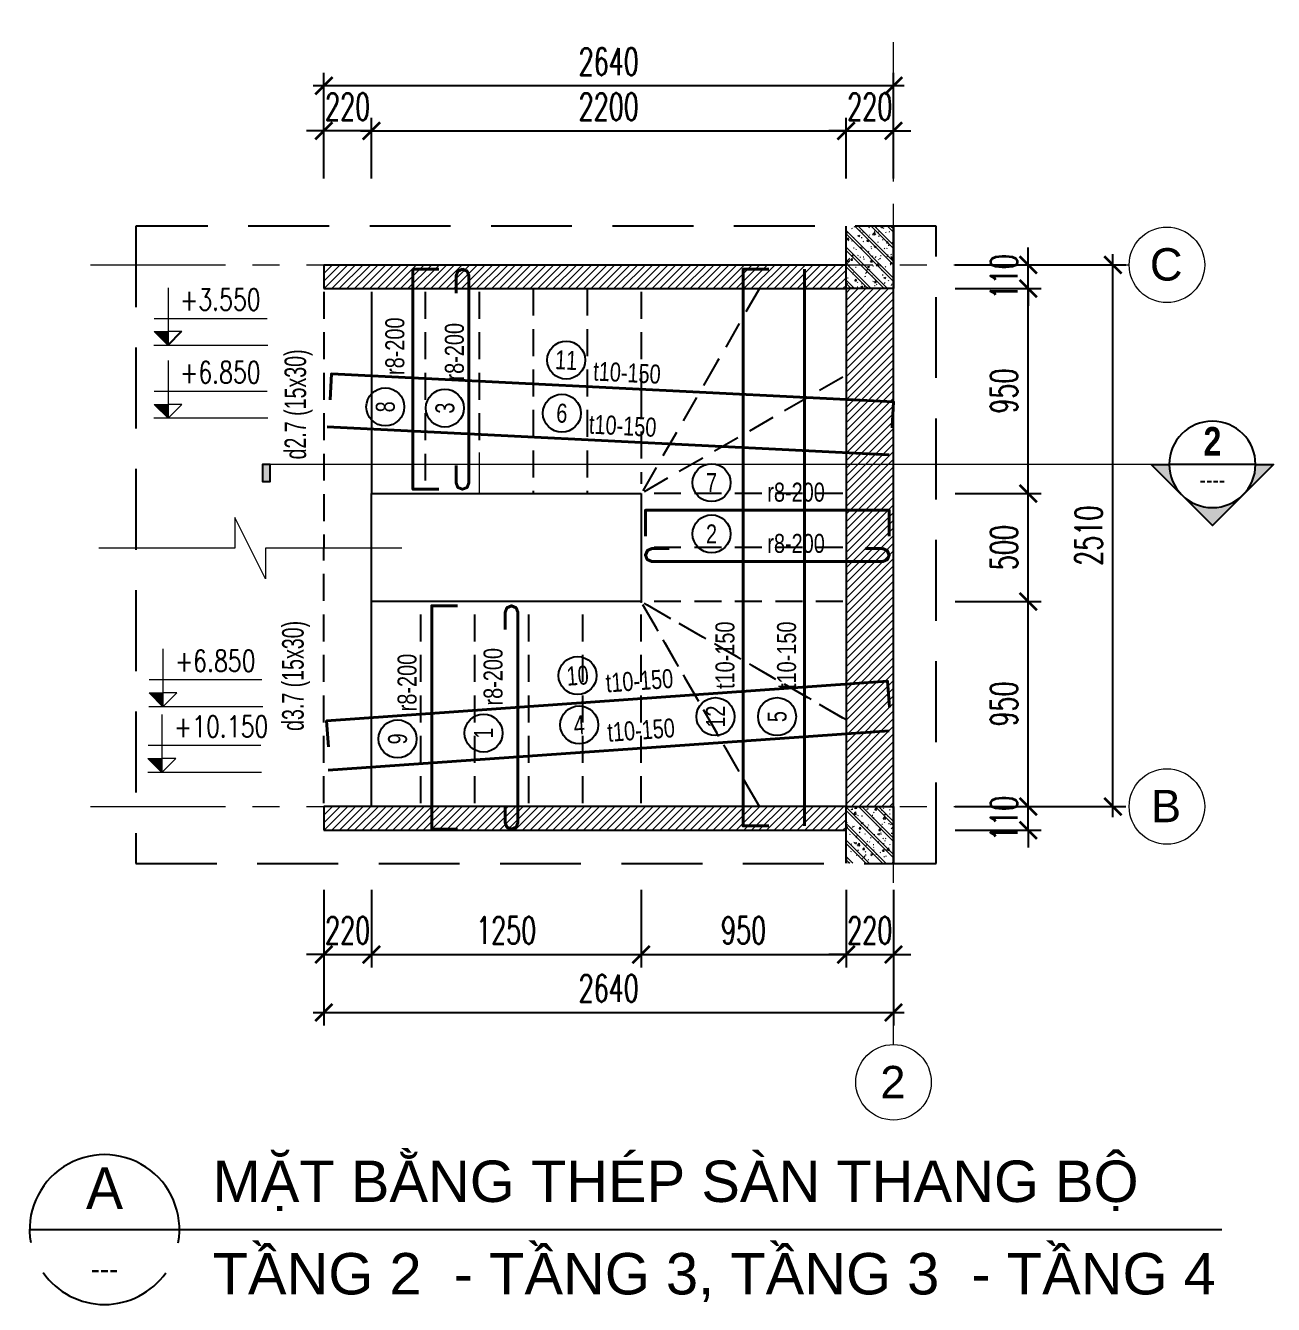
# Model space of a CAD drawing. Header units: millimetres. Extents: x -529861 to -223882, y -171969 to 61504.
# Drawn here: x -471190 to -465407, y -114625 to -108699 of the extents above; entities that cross this region are included whole.
import ezdxf
from ezdxf.enums import TextEntityAlignment as Align

# ---------------------------------------------------------------- set-up
doc = ezdxf.new("R2010")
doc.units = ezdxf.units.MM
doc.header["$LTSCALE"] = 5000
for name, pattern in [('CENTER', [2, 1.25, -0.25, 0.25, -0.25]), ('HIDDEN', [0.375, 0.25, -0.125]), ('Overhead', [3.96875, 2.38125, -1.5875])]:
    doc.linetypes.add(name, pattern=pattern)
doc.layers.get('Defpoints').update_dxf_attribs({"color": 143})
for name, color, linetype, lineweight in [('06- General text', 2, 'Continuous', 25), ('07- Hidden', 8, 'HIDDEN', 15), ('08- Note', 6, 'Continuous', 25), ('A-WALL-PATT-1', 8, 'Continuous', 5), ('kata_grid', 8, 'CENTER', 5), ('kata_text', 7, 'Continuous', 30), ('S-COLS-CUT', 1, 'Continuous', 25), ('S-COLS-PROJECTION', 7, 'Continuous', 9), ('S-COLS-PROJECTION-1', 7, 'Continuous', 25), ('S-COLS-PROJECTION-2', 7, 'Continuous', 5), ('S-dims', 8, 'Continuous', 18), ('S-GRID-IDEN', 7, 'Continuous', 9), ('S-STRS-1', 7, 'Continuous', 5), ('S-STRS-MBND', 8, 'Overhead', 5), ('S-TEXT35', 3, 'Continuous', 30), ('S-Thep', 3, 'Continuous', 40)]:
    doc.layers.add(name, color=color, linetype=linetype, lineweight=lineweight)
for name, color, linetype in [('KCS_BORDER', 3, 'Continuous'), ('KCS_HIDDEN', 8, 'HIDDEN'), ('KCS_SOTHEP_CIRCLE', 1, 'Continuous'), ('KCS_SOTHEP_TEXT', 2, 'Continuous'), ('KCS_TEXT', 2, 'Continuous')]:
    doc.layers.add(name, color=color, linetype=linetype)
doc.styles.add('.VnArialH', font='')
doc.styles.add('Arial_1', font='arial.ttf', dxfattribs={"height": 300})
doc.styles.add('Brief text', font='')
doc.styles.add('General text 1', font='')
doc.styles.add('KCS_SMTEXT', font='arial.ttf', dxfattribs={"width": 0.7})
doc.styles.add('VNAVANTH', font='')
doc.styles.add('vnsimpli', font='vnsimli.shx', dxfattribs={"width": 0.65})
doc.styles.get('.VnArialH').set_extended_font_data('.VnArialH')
doc.styles.get('Brief text').set_extended_font_data('.VnHelvetInsH', bold=True)
doc.styles.get('General text 1').set_extended_font_data('.VnAvantH')
doc.styles.get('VNAVANTH').set_extended_font_data('.VnAvantH')
doc.dimstyles.new('KCS_DIM75', dxfattribs={"dimscale": 75, "dimtxt": 2.5, "dimasz": 1.6, "dimexe": 1.2, "dimexo": 0, "dimgap": 1, "dimtad": 1, "dimdec": 0, "dimzin": 0, "dimdsep": 46, "dimtxsty": 'vnsimpli', "dimblk": 'ARCHTICK', "dimcen": 0, "dimdle": 1, "dimclrd": 256, "dimclre": 256, "dimclrt": 2, "dimadec": 0, "dimazin": 0, "dimtfac": 1, "dimtdec": 0, "dimtix": 1, "dimtmove": 2, "dimatfit": 3, "dimfxl": 1, "dimtolj": 1, "dimtzin": 0, "dimarcsym": 0})
pattern_1 = [(50, (-473777.28, -117778.216), (91.09195, -7.9692), [9.525, -104.775]), (355, (-473777.28, -117778.22), (-17.6212, 95.5283), [7.62, -83.82]), (100.451, (-473769.69, -117778.88), (73.47134, 87.55785), [8.095, -89.045]), (46.184, (-473777.28, -117752.82), (135.5398, -21.0213), [14.287, -157.162]), (96.636, (-473765.98, -117754.57), (118.7017, 123.7142), [12.143, -133.568]), (351.184, (-473777.28, -117752.82), (118.7029, 123.713), [11.43, -125.73]), (21, (-473764.58, -117759.166), (75.80726, -51.1323), [9.525, -104.775]), (226, (-473764.58, -117759.17), (85.3288, -46.42365), [7.62, -83.82]), (71.451, (-473758.26, -117763.43), (106.7084, 40.9602), [8.095, -89.045]), (67.5, (-473777.28, -117778.216), (-19.80149, 37.3855), [3.353, -79.451, 3.353, -81.737, -84.137]), (67.5, (-473777.28, -117778.216), (-19.80149, 37.3855), [-167.894, 3.353, -80.785]), (4.5, (-473777.28, -117778.216), (35.98546, 48.2732), [3.353, -45.161, 3.353, -77.546, -32.067]), (4.5, (-473777.28, -117778.216), (35.98546, 48.2732), [-129.413, 3.353, -28.715]), (327.5, (-473805.6, -117778.216), (67.79551, -2.86403), [3.353, -28.397, 3.353, -95.707, -131.445]), (327.5, (-473805.6, -117778.216), (67.79551, -2.86403), [-130.81, 3.353, -128.092]), (317.5, (-473818.3, -117778.216), (74.06478, 12.71375), [3.353, -37.922, 3.353, -62.433, -93.345]), (317.5, (-473818.3, -117778.216), (74.06478, 12.71375), [-107.061, 3.353, -89.992]), (315, (-473777.28, -117778.216), (38.1661, 38.1661), []), (315, (-473777.28, -117762.66), (38.1661, 38.1661), [])]
pattern_2 = [(45, (-473777.278, -117778.216), (-17.67767, 17.67767), [])]

# ---------------------------------------------------------------- blocks, each defined once
blk = doc.blocks.new('HBH_STR_COLUMN_REC - 220x400mm-1577201-MB CHI TIẾT THANG TẦNG 2 - TẦNG 3')
at = {"layer": 'S-COLS-CUT'}
for p, q in [((-110, -200), (-110, 89.7)), ((110, 89.7), (110, -200)), ((110, -200), (-110, -200))]:
    blk.add_line(p, q, dxfattribs=at)
blk = doc.blocks.new('HBH_STR_COLUMN_REC - 220x400mm-1287819-MB CHI TIẾT THANG TẦNG 2 - TẦNG 3')
at = {"layer": 'S-COLS-CUT'}
for p, q in [((-110, 200), (110, 200)), ((-110, -63), (-110, 200)), ((110, 200), (110, -63))]:
    blk.add_line(p, q, dxfattribs=at)
blk = doc.blocks.new('Grid - CIRCLE 3_5mm-333445-MB CHI TIẾT THANG TẦNG 1')
at = {"layer": 'S-GRID-IDEN'}
blk.add_circle((0, 0), 3.5, dxfattribs=at)
blk = doc.blocks.new('_ArchTick')
at = {"color": 0, "linetype": 'ByBlock', "const_width": 0.15}
blk.add_lwpolyline([(-0.5, -0.5), (0.5, 0.5)], dxfattribs=at)
blk = doc.blocks.new('*D1343')
at = {"layer": 'Defpoints', "color": 0, "linetype": 'ByBlock', "ltscale": 1500, "transparency": 16777216}
for p in [(-466881.1, -112318.2), (-466542.9, -112318.2), (-466881.1, -112428.2)]:
    blk.add_point(p, dxfattribs=at)
at = {"layer": 'S-dims', "linetype": 'ByBlock', "lineweight": -2, "ltscale": 1500, "transparency": 16777216}
for p, q in [((-466542.9, -112318.2), (-466542.9, -112238.2)), ((-466881.1, -112318.2), (-466482.9, -112318.2)), ((-466542.9, -112428.2), (-466542.9, -112318.2)), ((-466881.1, -112428.2), (-466482.9, -112428.2)), ((-466542.9, -112428.2), (-466542.9, -112508.2))]:
    blk.add_line(p, q, dxfattribs=at)
at = {"layer": 'S-dims', "linetype": 'ByBlock', "lineweight": -2, "ltscale": 1500, "transparency": 16777216, "xscale": 80, "yscale": 80, "zscale": 80}
for p, rotation in [((-466542.9, -112318.2), 270), ((-466542.9, -112428.2), 90)]:
    blk.add_blockref('_ArchTick', p, dxfattribs=dict(at, rotation=rotation))
at = {"layer": 'S-dims', "color": 2, "linetype": 'ByBlock', "ltscale": 1500, "transparency": 16777216, "insert": (-466655.4, -112373.2), "char_height": 125, "attachment_point": 5, "rotation": 90, "style": 'vnsimpli'}
blk.add_mtext('\\A1;110', dxfattribs=at)
blk = doc.blocks.new('*D1344')
at = {"layer": 'Defpoints', "color": 0, "linetype": 'ByBlock', "ltscale": 1500, "transparency": 16777216}
for p in [(-466881.1, -111368.2), (-466542.9, -111368.2), (-466881.1, -112318.2)]:
    blk.add_point(p, dxfattribs=at)
at = {"layer": 'S-dims', "linetype": 'ByBlock', "lineweight": -2, "ltscale": 1500, "transparency": 16777216}
for p, q in [((-466542.9, -112368.2), (-466542.9, -111318.2)), ((-466881.1, -111368.2), (-466482.9, -111368.2)), ((-466881.1, -112318.2), (-466482.9, -112318.2))]:
    blk.add_line(p, q, dxfattribs=at)
at = {"layer": 'S-dims', "linetype": 'ByBlock', "lineweight": -2, "ltscale": 1500, "transparency": 16777216, "xscale": 80, "yscale": 80, "zscale": 80}
for p, rotation in [((-466542.9, -111368.2), 90), ((-466542.9, -112318.2), 270)]:
    blk.add_blockref('_ArchTick', p, dxfattribs=dict(at, rotation=rotation))
at = {"layer": 'S-dims', "color": 2, "linetype": 'ByBlock', "ltscale": 1500, "transparency": 16777216, "insert": (-466655.4, -111843.2), "char_height": 125, "attachment_point": 5, "rotation": 90, "style": 'vnsimpli'}
blk.add_mtext('\\A1;950', dxfattribs=at)
blk = doc.blocks.new('*D1345')
at = {"layer": 'Defpoints', "color": 0, "linetype": 'ByBlock', "ltscale": 1500, "transparency": 16777216}
for p in [(-466881.1, -110868.2), (-466542.9, -110868.2), (-466881.1, -111368.2)]:
    blk.add_point(p, dxfattribs=at)
at = {"layer": 'S-dims', "linetype": 'ByBlock', "lineweight": -2, "ltscale": 1500, "transparency": 16777216}
for p, q in [((-466542.9, -111418.2), (-466542.9, -110818.2)), ((-466881.1, -110868.2), (-466482.9, -110868.2)), ((-466881.1, -111368.2), (-466482.9, -111368.2))]:
    blk.add_line(p, q, dxfattribs=at)
at = {"layer": 'S-dims', "linetype": 'ByBlock', "lineweight": -2, "ltscale": 1500, "transparency": 16777216, "xscale": 80, "yscale": 80, "zscale": 80}
for p, rotation in [((-466542.9, -110868.2), 90), ((-466542.9, -111368.2), 270)]:
    blk.add_blockref('_ArchTick', p, dxfattribs=dict(at, rotation=rotation))
at = {"layer": 'S-dims', "color": 2, "linetype": 'ByBlock', "ltscale": 1500, "transparency": 16777216, "insert": (-466655.4, -111118.2), "char_height": 125, "attachment_point": 5, "rotation": 90, "style": 'vnsimpli'}
blk.add_mtext('\\A1;500', dxfattribs=at)
blk = doc.blocks.new('*D1346')
at = {"layer": 'Defpoints', "color": 0, "linetype": 'ByBlock', "ltscale": 1500, "transparency": 16777216}
for p in [(-466881.1, -109918.2), (-466542.9, -109918.2), (-466881.1, -110868.2)]:
    blk.add_point(p, dxfattribs=at)
at = {"layer": 'S-dims', "linetype": 'ByBlock', "lineweight": -2, "ltscale": 1500, "transparency": 16777216}
for p, q in [((-466542.9, -110918.2), (-466542.9, -109868.2)), ((-466881.1, -109918.2), (-466482.9, -109918.2)), ((-466881.1, -110868.2), (-466482.9, -110868.2))]:
    blk.add_line(p, q, dxfattribs=at)
at = {"layer": 'S-dims', "linetype": 'ByBlock', "lineweight": -2, "ltscale": 1500, "transparency": 16777216, "xscale": 80, "yscale": 80, "zscale": 80}
for p, rotation in [((-466542.9, -109918.2), 90), ((-466542.9, -110868.2), 270)]:
    blk.add_blockref('_ArchTick', p, dxfattribs=dict(at, rotation=rotation))
at = {"layer": 'S-dims', "color": 2, "linetype": 'ByBlock', "ltscale": 1500, "transparency": 16777216, "insert": (-466655.4, -110393.2), "char_height": 125, "attachment_point": 5, "rotation": 90, "style": 'vnsimpli'}
blk.add_mtext('\\A1;950', dxfattribs=at)
blk = doc.blocks.new('*D1347')
at = {"layer": 'Defpoints', "color": 0, "linetype": 'ByBlock', "ltscale": 1500, "transparency": 16777216}
for p in [(-466881.1, -109808.2), (-466542.9, -109808.2), (-466881.1, -109918.2)]:
    blk.add_point(p, dxfattribs=at)
at = {"layer": 'S-dims', "linetype": 'ByBlock', "lineweight": -2, "ltscale": 1500, "transparency": 16777216}
for p, q in [((-466542.9, -109808.2), (-466542.9, -109728.2)), ((-466881.1, -109808.2), (-466482.9, -109808.2)), ((-466542.9, -109918.2), (-466542.9, -109808.2)), ((-466881.1, -109918.2), (-466482.9, -109918.2)), ((-466542.9, -109918.2), (-466542.9, -109998.2))]:
    blk.add_line(p, q, dxfattribs=at)
at = {"layer": 'S-dims', "linetype": 'ByBlock', "lineweight": -2, "ltscale": 1500, "transparency": 16777216, "xscale": 80, "yscale": 80, "zscale": 80}
for p, rotation in [((-466542.9, -109808.2), 270), ((-466542.9, -109918.2), 90)]:
    blk.add_blockref('_ArchTick', p, dxfattribs=dict(at, rotation=rotation))
at = {"layer": 'S-dims', "color": 2, "linetype": 'ByBlock', "ltscale": 1500, "transparency": 16777216, "insert": (-466655.4, -109863.2), "char_height": 125, "attachment_point": 5, "rotation": 90, "style": 'vnsimpli'}
blk.add_mtext('\\A1;110', dxfattribs=at)
blk = doc.blocks.new('*D1336')
at = {"layer": 'Defpoints', "color": 0, "linetype": 'ByBlock', "ltscale": 1500, "transparency": 16777216}
for p in [(-466881.1, -109808.2), (-466150.3, -109808.2), (-466812, -112318.2)]:
    blk.add_point(p, dxfattribs=at)
at = {"layer": 'S-dims', "linetype": 'ByBlock', "lineweight": -2, "ltscale": 1500, "transparency": 16777216}
for p, q in [((-466881.1, -109808.2), (-466090.3, -109808.2)), ((-466150.3, -112368.2), (-466150.3, -109758.2)), ((-466812, -112318.2), (-466090.3, -112318.2))]:
    blk.add_line(p, q, dxfattribs=at)
at = {"layer": 'S-dims', "linetype": 'ByBlock', "lineweight": -2, "ltscale": 1500, "transparency": 16777216, "xscale": 80, "yscale": 80, "zscale": 80}
for p, rotation in [((-466150.3, -109808.2), 90), ((-466150.3, -112318.2), 270)]:
    blk.add_blockref('_ArchTick', p, dxfattribs=dict(at, rotation=rotation))
at = {"layer": 'S-dims', "color": 2, "linetype": 'ByBlock', "ltscale": 1500, "transparency": 16777216, "insert": (-466262.8, -111063.2), "char_height": 125, "attachment_point": 5, "rotation": 90, "style": 'vnsimpli'}
blk.add_mtext('\\A1;2510', dxfattribs=at)
blk = doc.blocks.new('*D1337')
at = {"layer": 'Defpoints', "color": 0, "linetype": 'ByBlock', "ltscale": 1500, "transparency": 16777216}
for p in [(-469587.3, -112703.7), (-468337.3, -112703.7), (-468337.3, -113004.3)]:
    blk.add_point(p, dxfattribs=at)
at = {"layer": 'S-dims', "linetype": 'ByBlock', "lineweight": -2, "ltscale": 1500, "transparency": 16777216}
for p, q in [((-469587.3, -112703.7), (-469587.3, -113064.3)), ((-468337.3, -112703.7), (-468337.3, -113064.3)), ((-469637.3, -113004.3), (-468287.3, -113004.3))]:
    blk.add_line(p, q, dxfattribs=at)
at = {"layer": 'S-dims', "linetype": 'ByBlock', "lineweight": -2, "ltscale": 1500, "transparency": 16777216, "xscale": 80, "yscale": 80, "zscale": 80, "rotation": 180}
blk.add_blockref('_ArchTick', (-469587.3, -113004.3), dxfattribs=at)
at = {"layer": 'S-dims', "linetype": 'ByBlock', "lineweight": -2, "ltscale": 1500, "transparency": 16777216, "xscale": 80, "yscale": 80, "zscale": 80}
blk.add_blockref('_ArchTick', (-468337.3, -113004.3), dxfattribs=at)
at = {"layer": 'S-dims', "color": 2, "linetype": 'ByBlock', "ltscale": 1500, "transparency": 16777216, "insert": (-468962.3, -112891.8), "char_height": 125, "attachment_point": 5, "style": 'vnsimpli'}
blk.add_mtext('\\A1;1250', dxfattribs=at)
blk = doc.blocks.new('*D1338')
at = {"layer": 'Defpoints', "color": 0, "linetype": 'ByBlock', "ltscale": 1500, "transparency": 16777216}
for p in [(-468337.3, -112703.7), (-467387.3, -112703.7), (-467387.3, -113004.3)]:
    blk.add_point(p, dxfattribs=at)
at = {"layer": 'S-dims', "linetype": 'ByBlock', "lineweight": -2, "ltscale": 1500, "transparency": 16777216}
for p, q in [((-468337.3, -112703.7), (-468337.3, -113064.3)), ((-467387.3, -112703.7), (-467387.3, -113064.3)), ((-468387.3, -113004.3), (-467337.3, -113004.3))]:
    blk.add_line(p, q, dxfattribs=at)
at = {"layer": 'S-dims', "linetype": 'ByBlock', "lineweight": -2, "ltscale": 1500, "transparency": 16777216, "xscale": 80, "yscale": 80, "zscale": 80, "rotation": 180}
blk.add_blockref('_ArchTick', (-468337.3, -113004.3), dxfattribs=at)
at = {"layer": 'S-dims', "linetype": 'ByBlock', "lineweight": -2, "ltscale": 1500, "transparency": 16777216, "xscale": 80, "yscale": 80, "zscale": 80}
blk.add_blockref('_ArchTick', (-467387.3, -113004.3), dxfattribs=at)
at = {"layer": 'S-dims', "color": 2, "linetype": 'ByBlock', "ltscale": 1500, "transparency": 16777216, "insert": (-467862.3, -112891.8), "char_height": 125, "attachment_point": 5, "style": 'vnsimpli'}
blk.add_mtext('\\A1;950', dxfattribs=at)
blk = doc.blocks.new('*D1339')
at = {"layer": 'Defpoints', "color": 0, "linetype": 'ByBlock', "ltscale": 1500, "transparency": 16777216}
for p in [(-467387.3, -112703.7), (-467167.3, -112703.7), (-467167.3, -113004.3)]:
    blk.add_point(p, dxfattribs=at)
at = {"layer": 'S-dims', "linetype": 'ByBlock', "lineweight": -2, "ltscale": 1500, "transparency": 16777216}
for p, q in [((-467387.3, -112703.7), (-467387.3, -113064.3)), ((-467167.3, -112703.7), (-467167.3, -113064.3)), ((-467387.3, -113004.3), (-467467.3, -113004.3)), ((-467387.3, -113004.3), (-467167.3, -113004.3)), ((-467167.3, -113004.3), (-467087.3, -113004.3))]:
    blk.add_line(p, q, dxfattribs=at)
at = {"layer": 'S-dims', "linetype": 'ByBlock', "lineweight": -2, "ltscale": 1500, "transparency": 16777216, "xscale": 80, "yscale": 80, "zscale": 80}
blk.add_blockref('_ArchTick', (-467387.3, -113004.3), dxfattribs=at)
at = {"layer": 'S-dims', "linetype": 'ByBlock', "lineweight": -2, "ltscale": 1500, "transparency": 16777216, "xscale": 80, "yscale": 80, "zscale": 80, "rotation": 180}
blk.add_blockref('_ArchTick', (-467167.3, -113004.3), dxfattribs=at)
at = {"layer": 'S-dims', "color": 2, "linetype": 'ByBlock', "ltscale": 1500, "transparency": 16777216, "insert": (-467277.3, -112891.8), "char_height": 125, "attachment_point": 5, "style": 'vnsimpli'}
blk.add_mtext('\\A1;220', dxfattribs=at)
blk = doc.blocks.new('*D1340')
at = {"layer": 'Defpoints', "color": 0, "linetype": 'ByBlock', "ltscale": 1500, "transparency": 16777216}
for p in [(-467387.3, -109187.4), (-469587.3, -109408.4), (-467387.3, -109408.4)]:
    blk.add_point(p, dxfattribs=at)
at = {"layer": 'S-dims', "linetype": 'ByBlock', "lineweight": -2, "ltscale": 1500, "transparency": 16777216}
for p, q in [((-469587.3, -109408.4), (-469587.3, -109127.4)), ((-467387.3, -109408.4), (-467387.3, -109127.4)), ((-469637.3, -109187.4), (-467337.3, -109187.4))]:
    blk.add_line(p, q, dxfattribs=at)
at = {"layer": 'S-dims', "linetype": 'ByBlock', "lineweight": -2, "ltscale": 1500, "transparency": 16777216, "xscale": 80, "yscale": 80, "zscale": 80, "rotation": 180}
blk.add_blockref('_ArchTick', (-469587.3, -109187.4), dxfattribs=at)
at = {"layer": 'S-dims', "linetype": 'ByBlock', "lineweight": -2, "ltscale": 1500, "transparency": 16777216, "xscale": 80, "yscale": 80, "zscale": 80}
blk.add_blockref('_ArchTick', (-467387.3, -109187.4), dxfattribs=at)
at = {"layer": 'S-dims', "color": 2, "linetype": 'ByBlock', "ltscale": 1500, "transparency": 16777216, "insert": (-468487.3, -109074.9), "char_height": 125, "attachment_point": 5, "style": 'vnsimpli'}
blk.add_mtext('\\A1;2200', dxfattribs=at)
blk = doc.blocks.new('*D1341')
at = {"layer": 'Defpoints', "color": 0, "linetype": 'ByBlock', "ltscale": 1500, "transparency": 16777216}
for p in [(-467167.3, -109187.4), (-467387.3, -109408.4), (-467167.3, -109408.4)]:
    blk.add_point(p, dxfattribs=at)
at = {"layer": 'S-dims', "linetype": 'ByBlock', "lineweight": -2, "ltscale": 1500, "transparency": 16777216}
for p, q in [((-467387.3, -109408.4), (-467387.3, -109127.4)), ((-467167.3, -109408.4), (-467167.3, -109127.4)), ((-467387.3, -109187.4), (-467467.3, -109187.4)), ((-467387.3, -109187.4), (-467167.3, -109187.4)), ((-467167.3, -109187.4), (-467087.3, -109187.4))]:
    blk.add_line(p, q, dxfattribs=at)
at = {"layer": 'S-dims', "linetype": 'ByBlock', "lineweight": -2, "ltscale": 1500, "transparency": 16777216, "xscale": 80, "yscale": 80, "zscale": 80}
blk.add_blockref('_ArchTick', (-467387.3, -109187.4), dxfattribs=at)
at = {"layer": 'S-dims', "linetype": 'ByBlock', "lineweight": -2, "ltscale": 1500, "transparency": 16777216, "xscale": 80, "yscale": 80, "zscale": 80, "rotation": 180}
blk.add_blockref('_ArchTick', (-467167.3, -109187.4), dxfattribs=at)
at = {"layer": 'S-dims', "color": 2, "linetype": 'ByBlock', "ltscale": 1500, "transparency": 16777216, "insert": (-467277.3, -109074.9), "char_height": 125, "attachment_point": 5, "style": 'vnsimpli'}
blk.add_mtext('\\A1;220', dxfattribs=at)
blk = doc.blocks.new('*D1342')
at = {"layer": 'Defpoints', "color": 0, "linetype": 'ByBlock', "ltscale": 1500, "transparency": 16777216}
for p in [(-469807.3, -108978.4), (-469807.3, -109408.4), (-467167.3, -109408.4)]:
    blk.add_point(p, dxfattribs=at)
at = {"layer": 'S-dims', "linetype": 'ByBlock', "lineweight": -2, "ltscale": 1500, "transparency": 16777216}
for p, q in [((-469807.3, -109408.4), (-469807.3, -108918.4)), ((-467167.3, -109408.4), (-467167.3, -108918.4)), ((-467117.3, -108978.4), (-469857.3, -108978.4))]:
    blk.add_line(p, q, dxfattribs=at)
at = {"layer": 'S-dims', "linetype": 'ByBlock', "lineweight": -2, "ltscale": 1500, "transparency": 16777216, "xscale": 80, "yscale": 80, "zscale": 80, "rotation": 180}
blk.add_blockref('_ArchTick', (-469807.3, -108978.4), dxfattribs=at)
at = {"layer": 'S-dims', "linetype": 'ByBlock', "lineweight": -2, "ltscale": 1500, "transparency": 16777216, "xscale": 80, "yscale": 80, "zscale": 80}
blk.add_blockref('_ArchTick', (-467167.3, -108978.4), dxfattribs=at)
at = {"layer": 'S-dims', "color": 2, "linetype": 'ByBlock', "ltscale": 1500, "transparency": 16777216, "insert": (-468487.3, -108865.9), "char_height": 125, "attachment_point": 5, "style": 'vnsimpli'}
blk.add_mtext('\\A1;2640', dxfattribs=at)
blk = doc.blocks.new('kata_block_CT')
at = {"layer": 'S-dims', "linetype": 'ByBlock', "ltscale": 1500}
blk.add_hatch(color=256, dxfattribs=at).paths.add_polyline_path([(0, 1.6), (-1.61, 1.6), (0, 0)])
h = blk.add_hatch(dxfattribs=at)
h.set_pattern_fill('ANSI31', color=256, scale=1.406, style=0)
h.paths.add_polyline_path([(0, 1.6), (0, 0), (1.61, 1.6)])
for p, q in [((-1.59, 3.14), (11.47, 3.14)), ((11.56, 0), (-1.64, 0))]:
    blk.add_line(p, q, dxfattribs=at)
for points in [[(0, 6.69), (0, 0)], [(0, 0), (-1.61, 1.6), (0, 1.6)], [(0, 0), (1.61, 1.6), (0, 1.6)]]:
    blk.add_lwpolyline(points, dxfattribs=at)
at = {"layer": 'S-dims', "color": 3, "style": 'vnsimpli', "width": 0.75}
blk.add_attdef('CT', (1.41, 4.07), '', height=2.5, dxfattribs=at)
blk = doc.blocks.new('*D1348')
at = {"layer": 'Defpoints', "color": 0, "linetype": 'ByBlock', "ltscale": 1500, "transparency": 16777216}
for p in [(-469807.3, -109187.4), (-469807.3, -109408.4), (-469587.3, -109408.4)]:
    blk.add_point(p, dxfattribs=at)
at = {"layer": 'S-dims', "linetype": 'ByBlock', "lineweight": -2, "ltscale": 1500, "transparency": 16777216}
for p, q in [((-469807.3, -109408.4), (-469807.3, -109127.4)), ((-469587.3, -109408.4), (-469587.3, -109127.4)), ((-469807.3, -109187.4), (-469887.3, -109187.4)), ((-469587.3, -109187.4), (-469807.3, -109187.4)), ((-469587.3, -109187.4), (-469507.3, -109187.4))]:
    blk.add_line(p, q, dxfattribs=at)
at = {"layer": 'S-dims', "linetype": 'ByBlock', "lineweight": -2, "ltscale": 1500, "transparency": 16777216, "xscale": 80, "yscale": 80, "zscale": 80}
blk.add_blockref('_ArchTick', (-469807.3, -109187.4), dxfattribs=at)
at = {"layer": 'S-dims', "linetype": 'ByBlock', "lineweight": -2, "ltscale": 1500, "transparency": 16777216, "xscale": 80, "yscale": 80, "zscale": 80, "rotation": 180}
blk.add_blockref('_ArchTick', (-469587.3, -109187.4), dxfattribs=at)
at = {"layer": 'S-dims', "color": 2, "linetype": 'ByBlock', "ltscale": 1500, "transparency": 16777216, "insert": (-469697.3, -109074.9), "char_height": 125, "attachment_point": 5, "style": 'vnsimpli'}
blk.add_mtext('\\A1;220', dxfattribs=at)
blk = doc.blocks.new('*D1349')
at = {"layer": 'Defpoints', "color": 0, "linetype": 'ByBlock', "ltscale": 1500, "transparency": 16777216}
for p in [(-469807.3, -112703.7), (-467167.3, -112703.7), (-467167.3, -113272.7)]:
    blk.add_point(p, dxfattribs=at)
at = {"layer": 'S-dims', "linetype": 'ByBlock', "lineweight": -2, "ltscale": 1500, "transparency": 16777216}
for p, q in [((-469807.3, -112703.7), (-469807.3, -113332.7)), ((-467167.3, -112703.7), (-467167.3, -113332.7)), ((-469857.3, -113272.7), (-467117.3, -113272.7))]:
    blk.add_line(p, q, dxfattribs=at)
at = {"layer": 'S-dims', "linetype": 'ByBlock', "lineweight": -2, "ltscale": 1500, "transparency": 16777216, "xscale": 80, "yscale": 80, "zscale": 80, "rotation": 180}
blk.add_blockref('_ArchTick', (-469807.3, -113272.7), dxfattribs=at)
at = {"layer": 'S-dims', "linetype": 'ByBlock', "lineweight": -2, "ltscale": 1500, "transparency": 16777216, "xscale": 80, "yscale": 80, "zscale": 80}
blk.add_blockref('_ArchTick', (-467167.3, -113272.7), dxfattribs=at)
at = {"layer": 'S-dims', "color": 2, "linetype": 'ByBlock', "ltscale": 1500, "transparency": 16777216, "insert": (-468487.3, -113160.2), "char_height": 125, "attachment_point": 5, "style": 'vnsimpli'}
blk.add_mtext('\\A1;2640', dxfattribs=at)
blk = doc.blocks.new('*U1350')
blk.add_line((1, 0), (144.89, 0))
for major_axis, start_param, end_param in [((9.04, 0), -0.176637, 3.316767), ((-9.04, 0.01), 0.612827, 2.529211)]:
    blk.add_ellipse((10.04, 0), major_axis=major_axis, ratio=1, start_param=start_param, end_param=end_param)
at = {"layer": 'S-TEXT35', "style": 'VNAVANTH'}
for tag, p in [('VIET_NAME', (21.64, 3.33)), ('ENGLISH_NAME', (21.64, -7.83))]:
    blk.add_attdef(tag, p, '', height=5, dxfattribs=at)
for tag, height, p in [('VIEW-NUMBER', 5, (10.04, 1.5)), ('SHEET_NUMBER', 2.5, (10.04, -5))]:
    blk.add_attdef(tag, text='', height=height, dxfattribs=at).set_placement(p, align=Align.CENTER)
blk = doc.blocks.new('*U1362')
at = {"layer": '08- Note'}
h = blk.add_hatch(color=256, dxfattribs=at)
h.paths.add_polyline_path([(0, -8.49), (-4.24, -4.24, 0.198912), (0, -6, 0.198912), (4.24, -4.24)])
h.paths.add_polyline_path([(-8.49, 0), (-6, 0, 0.198912), (-4.24, -4.24)])
h.paths.add_polyline_path([(4.24, -4.24, 0.198912), (6, 0), (8.49, 0)])
blk.add_hatch(color=256, dxfattribs=at).paths.add_polyline_path([(131.01, 0), (132.08, 0), (132.08, -2.4), (131.01, -2.4)])
at = {"ltscale": 500}
blk.add_line((6, 0), (132.08, 0), dxfattribs=at)
at = {"layer": '08- Note'}
blk.add_line((-6, 0), (6, 0), dxfattribs=at)
blk.add_lwpolyline([(-6, 0), (-8.49, 0), (0, -8.49), (8.49, 0), (6, 0)], dxfattribs=at)
blk.add_lwpolyline([(131.01, 0), (132.08, 0), (132.08, -2.4), (131.01, -2.4)], close=True, dxfattribs=at)
blk.add_circle((0, 0), 6, dxfattribs=at)
at = {"layer": '06- General text', "style": 'Brief text', "width": 0.8}
blk.add_attdef('VIEW-NUMBER', text='', height=4, dxfattribs=at).set_placement((0, 0), align=Align.BOTTOM_CENTER)
at = {"layer": '06- General text', "style": 'General text 1', "width": 0.8}
blk.add_attdef('SHEET-NUMBER', text='', height=2.5, dxfattribs=at).set_placement((0, -0.87), align=Align.TOP_CENTER)
blk = doc.blocks.new('*D1431')
at = {"layer": 'Defpoints', "color": 0, "linetype": 'ByBlock', "ltscale": 1500, "transparency": 16777216}
for p in [(-469807.3, -112703.7), (-469587.3, -112703.7), (-469587.3, -113004.3)]:
    blk.add_point(p, dxfattribs=at)
at = {"layer": 'S-dims', "linetype": 'ByBlock', "lineweight": -2, "ltscale": 1500, "transparency": 16777216}
for p, q in [((-469807.3, -112703.7), (-469807.3, -113064.3)), ((-469587.3, -112703.7), (-469587.3, -113064.3)), ((-469807.3, -113004.3), (-469887.3, -113004.3)), ((-469807.3, -113004.3), (-469587.3, -113004.3)), ((-469587.3, -113004.3), (-469507.3, -113004.3))]:
    blk.add_line(p, q, dxfattribs=at)
at = {"layer": 'S-dims', "linetype": 'ByBlock', "lineweight": -2, "ltscale": 1500, "transparency": 16777216, "xscale": 80, "yscale": 80, "zscale": 80}
blk.add_blockref('_ArchTick', (-469807.3, -113004.3), dxfattribs=at)
at = {"layer": 'S-dims', "linetype": 'ByBlock', "lineweight": -2, "ltscale": 1500, "transparency": 16777216, "xscale": 80, "yscale": 80, "zscale": 80, "rotation": 180}
blk.add_blockref('_ArchTick', (-469587.3, -113004.3), dxfattribs=at)
at = {"layer": 'S-dims', "color": 2, "linetype": 'ByBlock', "ltscale": 1500, "transparency": 16777216, "insert": (-469697.3, -112891.8), "char_height": 125, "attachment_point": 5, "style": 'vnsimpli'}
blk.add_mtext('\\A1;220', dxfattribs=at)

msp = doc.modelspace()

# ---------------------------------------------------------------- hatches: boundary and pattern name
at = {"layer": 'A-WALL-PATT-1'}
h = msp.add_hatch(dxfattribs=at)
h.set_pattern_fill('FP_2', color=256, style=0, pattern_type=2)
h.set_pattern_definition(pattern_2)
h.paths.add_polyline_path([(-467402.28, -109918.22), (-467387.28, -109918.22), (-467387.28, -109808.22), (-469807.64, -109808.22), (-469807.64, -109918.22), (-467726.24, -109918.22)])
h = msp.add_hatch(dxfattribs=at)
h.set_pattern_fill('FP_2', color=256, style=0, pattern_type=2)
h.set_pattern_definition(pattern_2)
h.paths.add_polyline_path([(-467387.28, -112318.22), (-467167.28, -112318.22), (-467167.28, -109918.22), (-467387.28, -109918.22), (-467387.28, -111104.86)])
h = msp.add_hatch(dxfattribs=at)
h.set_pattern_fill('FP_2', color=256, style=0, pattern_type=2)
h.set_pattern_definition(pattern_2)
h.paths.add_polyline_path([(-467402.28, -112428.22), (-467387.28, -112428.22), (-467387.28, -112318.22), (-469807.28, -112318.22), (-469807.28, -112428.22), (-467726.24, -112428.22)])
at = {"layer": 'S-COLS-PROJECTION-2'}
h = msp.add_hatch(dxfattribs=at)
h.set_pattern_fill('FP_1', color=256, style=0, pattern_type=2)
h.set_pattern_definition(pattern_1)
h.paths.add_polyline_path([(-467167.28, -109918.22), (-467167.28, -109628.48), (-467387.28, -109628.48), (-467387.28, -109918.22)])
h = msp.add_hatch(dxfattribs=at)
h.set_pattern_fill('FP_1', color=256, style=0, pattern_type=2)
h.set_pattern_definition(pattern_1)
h.paths.add_polyline_path([(-467387.28, -112581.24), (-467167.28, -112581.24), (-467167.28, -112318.22), (-467387.28, -112318.22), (-467387.28, -112428.22)])

# ---------------------------------------------------------------- linework, layer by layer
at = {"layer": 'kata_grid', "ltscale": 0.1}
for p, q in [((-467167.28, -113400.92), (-467167.28, -108699.38)), ((-467167.28, -113421.17), (-467167.28, -109371.22)), ((-470888.35, -109808.22), (-466075.33, -109808.22)), ((-470888.35, -112318.22), (-466812.01, -112318.22))]:
    msp.add_line(p, q, dxfattribs=at)
at = {"layer": 'KCS_BORDER', "linetype": 'ByBlock', "ltscale": 1500}
for p, q in [((-467387.28, -109808.22), (-467387.28, -109628.48)), ((-469807.64, -109808.22), (-469807.64, -109918.22)), ((-469807.64, -109808.22), (-467387.28, -109808.22)), ((-469807.64, -109918.22), (-467387.28, -109918.22)), ((-469587.28, -109933.22), (-469587.28, -110868.22)), ((-469587.28, -110868.22), (-468337.28, -110868.22)), ((-469587.28, -112318.22), (-469587.28, -110868.22)), ((-468337.28, -110868.22), (-468337.28, -111368.22)), ((-468337.28, -111368.22), (-469587.28, -111368.22)), ((-469807.28, -112318.22), (-469807.28, -112428.22)), ((-467387.28, -112318.22), (-469807.28, -112318.22)), ((-469807.28, -112428.22), (-467387.28, -112428.22))]:
    msp.add_line(p, q, dxfattribs=at)
at = {"layer": 'KCS_BORDER', "ltscale": 1500}
for p, q in [((-467387.28, -109918.22), (-467387.28, -112318.22)), ((-467167.28, -112318.22), (-467167.28, -109918.22))]:
    msp.add_line(p, q, dxfattribs=at)
at = {"layer": 'KCS_HIDDEN', "ltscale": 0.1}
for p, q in [((-468837.28, -109918.22), (-468837.28, -110868.22)), ((-468837.28, -109918.22), (-468837.28, -110868.22)), ((-468587.28, -109918.22), (-468587.28, -110868.22)), ((-468587.28, -109918.22), (-468587.28, -110868.22)), ((-467788.8, -109918.22), (-467985.96, -110259.71)), ((-469807.28, -109933.22), (-469807.28, -111120.92)), ((-469337.28, -109933.22), (-469337.28, -110868.22)), ((-469087.28, -109933.22), (-469087.28, -110678.22)), ((-468337.28, -109933.22), (-468337.28, -110393.22)), ((-467387.28, -110032.22), (-467387.28, -112318.22)), ((-467985.96, -110259.71), (-468337.28, -110868.22)), ((-467402.28, -110328.39), (-468337.28, -110868.22)), ((-468337.28, -110393.22), (-468337.28, -110822.82)), ((-467402.28, -110868.22), (-468337.28, -110868.22)), ((-469807.28, -112303.22), (-469807.28, -111120.92)), ((-467402.28, -111118.22), (-468337.28, -111118.22)), ((-469357.28, -112303.22), (-469357.28, -111368.22)), ((-469107.28, -112303.22), (-469107.28, -111368.22)), ((-468857.28, -112303.22), (-468857.28, -111368.22)), ((-468607.28, -112303.22), (-468607.28, -111368.22)), ((-468337.28, -112303.22), (-468337.28, -111368.22)), ((-467797.46, -112303.22), (-468337.28, -111368.22)), ((-467402.28, -111908.04), (-468337.28, -111368.22)), ((-467402.28, -111368.22), (-468337.28, -111368.22)), ((-467788.8, -112318.22), (-468337.28, -111368.22)), ((-467387.28, -111916.7), (-468337.28, -111368.22))]:
    msp.add_line(p, q, dxfattribs=at)
at = {"layer": 'KCS_HIDDEN', "ltscale": 0.3}
msp.add_lwpolyline([(-470678.32, -112582.4), (-466970.03, -112582.4), (-466970.03, -109628.48), (-470678.32, -109628.48)], close=True, dxfattribs=at)
at = {"layer": 'KCS_SOTHEP_CIRCLE', "linetype": 'ByBlock', "ltscale": 1500}
for centre in [(-468684.3, -110249.64), (-469522.65, -110466.22), (-469246.59, -110472), (-468704.2, -110495.62), (-468010.76, -110817.47), (-468010.76, -111054.96), (-468631.53, -111711.2), (-467992.65, -111901.58), (-467707.26, -111901.58), (-468623.98, -111939.93), (-469465.93, -112004.96), (-469067.32, -111978.12)]:
    msp.add_circle(centre, 88, dxfattribs=at)
at = {"layer": 'S-COLS-CUT'}
for p, q in [((-467167.28, -109918.22), (-467167.28, -109628.48)), ((-467167.28, -112581.24), (-467167.28, -112318.22))]:
    msp.add_line(p, q, dxfattribs=at)
at = {"layer": 'S-COLS-PROJECTION'}
for p, q in [((-467387.28, -109918.22), (-467167.28, -109918.22)), ((-467387.28, -112318.22), (-467387.28, -112428.22)), ((-467387.28, -112428.22), (-467387.28, -112581.24))]:
    msp.add_line(p, q, dxfattribs=at)
at = {"layer": 'S-dims', "linetype": 'ByBlock', "ltscale": 1500}
msp.add_lwpolyline([(-469445.35, -111120.92), (-470078.04, -111120.92), (-470078.04, -111262.84), (-470219.96, -110978.99), (-470219.96, -111120.92), (-470850.78, -111120.92)], dxfattribs=at)
at = {"layer": 'S-STRS-1'}
for p, q in [((-469087.28, -110678.22), (-469087.28, -110822.82)), ((-468587.28, -110868.22), (-468337.28, -110868.22)), ((-468337.28, -110868.22), (-468337.28, -111118.22)), ((-468337.28, -111118.22), (-468337.28, -111368.22)), ((-468337.28, -111368.22), (-468587.28, -111368.22)), ((-468337.28, -111373.62), (-468337.28, -111368.22)), ((-468334.16, -111373.62), (-468337.28, -111368.22)), ((-468331.88, -111371.33), (-468337.28, -111368.22)), ((-468331.88, -111368.22), (-468337.28, -111368.22))]:
    msp.add_line(p, q, dxfattribs=at)
at = {"layer": 'S-STRS-MBND'}
msp.add_line((-469087.28, -110678.22), (-469087.28, -110868.22), dxfattribs=at)
at = {"layer": 'S-Thep'}
for points in [[(-469274.65, -109828.22), (-469394.65, -109828.22), (-469394.65, -110848.22), (-469274.65, -110848.22)], [(-469194.71, -109938.67), (-469194.71, -109858.67), (-469186.1, -109837.24), (-469164.94, -109828.22), (-469143.72, -109837), (-469134.94, -109858.22), (-469134.94, -110818.22), (-469143.72, -110839.43), (-469164.94, -110848.22), (-469186.1, -110839.19), (-469194.71, -110817.76), (-469194.71, -110737.76)], [(-467744.65, -112408.22), (-467864.65, -112408.22), (-467864.65, -109828.22), (-467744.65, -109828.22)], [(-467579.26, -112408.22), (-467579.26, -109828.22)], [(-469778.25, -110433.29), (-469772.28, -110313.44), (-467167.35, -110443.22), (-467173.32, -110563.07)], [(-469792.18, -110559.41), (-467187.25, -110689.19)], [(-468317.28, -111065.47), (-468317.28, -110945.47), (-467187.28, -110945.47), (-467187.28, -111065.47)], [(-468206.82, -111123.19), (-468286.82, -111123.19), (-468308.26, -111131.79), (-468317.28, -111152.96), (-468308.49, -111174.17), (-468287.28, -111182.96), (-467217.28, -111182.96), (-467196.06, -111174.17), (-467187.28, -111152.96), (-467196.3, -111131.79), (-467217.73, -111123.19), (-467297.73, -111123.19)], [(-469187.74, -112423.22), (-469307.74, -112423.22), (-469307.74, -111388.22), (-469187.74, -111388.22)], [(-468967.51, -112312.76), (-468967.51, -112392.76), (-468958.91, -112414.19), (-468937.74, -112423.22), (-468916.53, -112414.43), (-468907.74, -112393.22), (-468907.74, -111418.22), (-468916.53, -111397), (-468937.74, -111388.22), (-468958.91, -111397.24), (-468967.51, -111418.67), (-468967.51, -111498.67)], [(-469786.43, -112041.37), (-469794.88, -111921.67), (-467194.78, -111738.06), (-467186.33, -111857.76)], [(-469787.33, -112150.4), (-467187.23, -111966.79)]]:
    msp.add_lwpolyline(points, dxfattribs=at)

# ---------------------------------------------------------------- block references
ref = msp.add_blockref('*U1350', (-471209.37, -114278.6), dxfattribs=dict(xscale=38.40000000000001, yscale=38.40000000000001, zscale=38.40000000000001))
ref.add_attrib('SHEET_NUMBER', '---', dxfattribs={"layer": 'S-TEXT35', "height": 96, "style": 'VNAVANTH'}).set_placement((-470823.82, -114509), align=Align.CENTER)
ref.add_attrib('ENGLISH_NAME', 'tÇng 2  - tÇng 3, tÇng 3  - tÇng 4', (-470323.08, -114579.22), dxfattribs={"layer": 'S-TEXT35', "height": 192, "style": '.VnArialH'})
ref.add_attrib('VIET_NAME', 'MÆt b»ng thÐp sµn thang bé', (-470323.08, -114150.78), dxfattribs={"layer": 'S-TEXT35', "height": 192, "style": '.VnArialH'})
ref.add_attrib('VIEW-NUMBER', 'a', dxfattribs={"layer": 'S-TEXT35', "height": 192, "style": 'VNAVANTH'}).set_placement((-470823.82, -114182.6), align=Align.CENTER)
at = {"layer": '07- Hidden'}
ref = msp.add_blockref('*U1362', (-465689.65, -110732.87), dxfattribs=dict(at, xscale=-33.33333333333333, yscale=33.33333333333333, zscale=33.33333333333333))
ref.add_attrib('VIEW-NUMBER', '2', dxfattribs={"layer": '06- General text', "height": 133.33, "style": 'Brief text', "width": 0.8}).set_placement((-465689.65, -110732.87), align=Align.BOTTOM_CENTER)
ref.add_attrib('SHEET-NUMBER', '----', dxfattribs={"layer": '06- General text', "height": 83.333, "style": 'General text 1', "width": 0.8}).set_placement((-465689.65, -110761.99), align=Align.TOP_CENTER)
at = {"layer": 'kata_text', "linetype": 'ByBlock', "ltscale": 1500}
ref = msp.add_blockref('kata_block_CT', (-470529.47, -110181.72), dxfattribs=dict(at, xscale=40, yscale=40, zscale=40))
ref.add_attrib('CT', '+3.550', (-470473.08, -110018.98), dxfattribs={"layer": '0', "color": 3, "height": 100, "style": 'vnsimpli', "width": 0.75})
ref = msp.add_blockref('kata_block_CT', (-470529.47, -110518.58), dxfattribs=dict(at, xscale=40, yscale=40, zscale=40))
ref.add_attrib('CT', '+6.850', (-470473.08, -110355.85), dxfattribs={"layer": '0', "color": 3, "height": 100, "style": 'vnsimpli', "width": 0.75})
ref = msp.add_blockref('kata_block_CT', (-470553.14, -111855.81), dxfattribs=dict(at, xscale=40, yscale=40, zscale=40))
ref.add_attrib('CT', '+6.850', (-470496.76, -111693.08), dxfattribs={"layer": '0', "color": 3, "height": 100, "style": 'vnsimpli', "width": 0.75})
at = {"layer": 'S-COLS-PROJECTION-1'}
for name, p in [('HBH_STR_COLUMN_REC - 220x400mm-1577201-MB CHI TIẾT THANG TẦNG 2 - TẦNG 3', (-467277.28, -109718.22)), ('HBH_STR_COLUMN_REC - 220x400mm-1287819-MB CHI TIẾT THANG TẦNG 2 - TẦNG 3', (-467277.28, -112518.22))]:
    msp.add_blockref(name, p, dxfattribs=at)
at = {"layer": 'S-dims', "linetype": 'ByBlock', "ltscale": 1500}
ref = msp.add_blockref('kata_block_CT', (-470558.1, -112159.98), dxfattribs=dict(at, xscale=40, yscale=40, zscale=40))
ref.add_attrib('CT', '+10.150', (-470501.71, -111997.25), dxfattribs={"layer": '0', "color": 3, "height": 100, "style": 'vnsimpli', "width": 0.75})
at = {"layer": 'S-GRID-IDEN', "xscale": 49.99999999999998, "yscale": 49.99999999999998, "zscale": 49.99999999999998, "rotation": 269.9999999999994}
for p in [(-465900.33, -109808.22), (-465900.33, -112318.22)]:
    msp.add_blockref('Grid - CIRCLE 3_5mm-333445-MB CHI TIẾT THANG TẦNG 1', p, dxfattribs=at)
at = {"layer": 'S-GRID-IDEN', "xscale": 49.99999999999998, "yscale": 49.99999999999998, "zscale": 49.99999999999998}
msp.add_blockref('Grid - CIRCLE 3_5mm-333445-MB CHI TIẾT THANG TẦNG 1', (-467167.28, -113596.17), dxfattribs=at)

# ---------------------------------------------------------------- texts
at = {"layer": 'KCS_SOTHEP_TEXT', "linetype": 'ByBlock', "ltscale": 1500, "style": 'KCS_SMTEXT', "width": 0.75}
for s, rotation, p in [('11', 357.147919, (-468684.3, -110249.64)), ('8', 90, (-469522.65, -110466.22)), ('3', 90, (-469246.59, -110472)), ('6', 357.147919, (-468704.2, -110495.62)), ('10', 4.039281, (-468631.53, -111711.2)), ('12', 90, (-467992.65, -111901.58)), ('5', 90, (-467707.26, -111901.58)), ('4', 4.039281, (-468623.98, -111939.93)), ('9', 90, (-469465.93, -112004.96)), ('1', 90, (-469067.32, -111978.12))]:
    msp.add_text(s, height=88, rotation=rotation, dxfattribs=at).set_placement(p, align=Align.MIDDLE_CENTER)
for s, p in [('7', (-468010.76, -110817.47)), ('2', (-468010.76, -111054.96))]:
    msp.add_text(s, height=88, dxfattribs=at).set_placement(p, align=Align.MIDDLE_CENTER)
at = {"layer": 'KCS_TEXT', "linetype": 'ByBlock', "ltscale": 1500, "style": 'KCS_SMTEXT', "width": 0.75}
for s, rotation, p in [('r8-200', 90, (-469434.65, -110318.44)), ('r8-200', 90, (-469158.59, -110344)), ('t10-150', 357.147919, (-468560.84, -110343.9)), ('t10-150', 357.147919, (-468580.74, -110589.88)), ('t10-150', 90, (-467904.65, -111773.58)), ('t10-150', 90, (-467619.26, -111773.58)), ('r8-200', 90, (-468979.32, -111850.12)), ('r8-200', 90, (-469377.93, -111876.96)), ('t10-150', 4.039281, (-468497.65, -111789.96)), ('t10-150', 4.039281, (-468490.1, -112018.7))]:
    msp.add_text(s, height=88, rotation=rotation, dxfattribs=at).set_placement(p)
at = {"layer": 'KCS_TEXT', "linetype": 'ByBlock', "ltscale": 1500, "style": 'KCS_SMTEXT', "width": 0.65}
for s, p in [('d2.7 (15x30)', (-469889.71, -110454.93)), ('d3.7 (15x30)', (-469900.98, -111712.95))]:
    msp.add_text(s, height=100, rotation=90, dxfattribs=at).set_placement(p, align=Align.CENTER)
at = {"layer": 'KCS_TEXT', "linetype": 'ByBlock', "ltscale": 1500, "style": 'KCS_SMTEXT', "width": 0.75}
for p in [(-467752.28, -110905.47), (-467752.28, -111142.96)]:
    msp.add_text('r8-200', height=88, dxfattribs=at).set_placement(p)
at = {"layer": 'S-GRID-IDEN', "char_height": 150, "attachment_point": 1, "style": 'Arial_1'}
for s, insert, width in [('C', (-465979.37, -109730.98), 184.3881), ('B', (-465974.37, -112240.98), 172.3628), ('2', (-467228.59, -113520.28), 144.3037)]:
    msp.add_mtext(s, dxfattribs=dict(at, insert=insert, width=width))

# ---------------------------------------------------------------- dimensions: what is measured, and where the dimension line sits
at = {"layer": 'S-dims', "linetype": 'ByBlock', "ltscale": 1500}
for base, p1, p2, picture, middle in [((-469807.28, -108978.41), (-467167.28, -109408.39), (-469807.28, -109408.39), '*D1342', (-468487.28, -108865.91)), ((-469807.28, -109187.42), (-469587.28, -109408.39), (-469807.28, -109408.39), '*D1348', (-469697.28, -109074.92)), ((-467387.28, -109187.42), (-469587.28, -109408.39), (-467387.28, -109408.39), '*D1340', (-468487.28, -109074.92)), ((-467167.28, -109187.42), (-467387.28, -109408.39), (-467167.28, -109408.39), '*D1341', (-467277.28, -109074.92)), ((-469587.28, -113004.34), (-469807.28, -112703.66), (-469587.28, -112703.66), '*D1431', (-469697.28, -112891.84)), ((-467167.28, -113272.73), (-469807.28, -112703.66), (-467167.28, -112703.66), '*D1349', (-468487.28, -113160.23)), ((-468337.28, -113004.34), (-469587.28, -112703.66), (-468337.28, -112703.66), '*D1337', (-468962.28, -112891.84)), ((-467387.28, -113004.34), (-468337.28, -112703.66), (-467387.28, -112703.66), '*D1338', (-467862.28, -112891.84)), ((-467167.28, -113004.34), (-467387.28, -112703.66), (-467167.28, -112703.66), '*D1339', (-467277.28, -112891.84))]:
    dim = msp.add_linear_dim(base=base, p1=p1, p2=p2, dimstyle='KCS_DIM75', override={"dimscale": 50}, dxfattribs=at)
    dim.commit()
    dim.dimension.update_dxf_attribs({"geometry": picture, "text_midpoint": middle})
for base, p1, p2, picture, middle in [((-466542.9, -109808.22), (-466881.05, -109918.22), (-466881.05, -109808.22), '*D1347', (-466655.4, -109863.22)), ((-466150.33, -109808.22), (-466812.01, -112318.22), (-466881.05, -109808.22), '*D1336', (-466262.83, -111063.22)), ((-466542.9, -109918.22), (-466881.05, -110868.22), (-466881.05, -109918.22), '*D1346', (-466655.4, -110393.22)), ((-466542.9, -110868.22), (-466881.05, -111368.22), (-466881.05, -110868.22), '*D1345', (-466655.4, -111118.22)), ((-466542.9, -111368.22), (-466881.05, -112318.22), (-466881.05, -111368.22), '*D1344', (-466655.4, -111843.22)), ((-466542.9, -112318.22), (-466881.05, -112428.22), (-466881.05, -112318.22), '*D1343', (-466655.4, -112373.22))]:
    dim = msp.add_linear_dim(base=base, p1=p1, p2=p2, angle=90, dimstyle='KCS_DIM75', override={"dimscale": 50}, dxfattribs=at)
    dim.commit()
    dim.dimension.update_dxf_attribs({"geometry": picture, "text_midpoint": middle})

doc.saveas('drawing.dxf')
